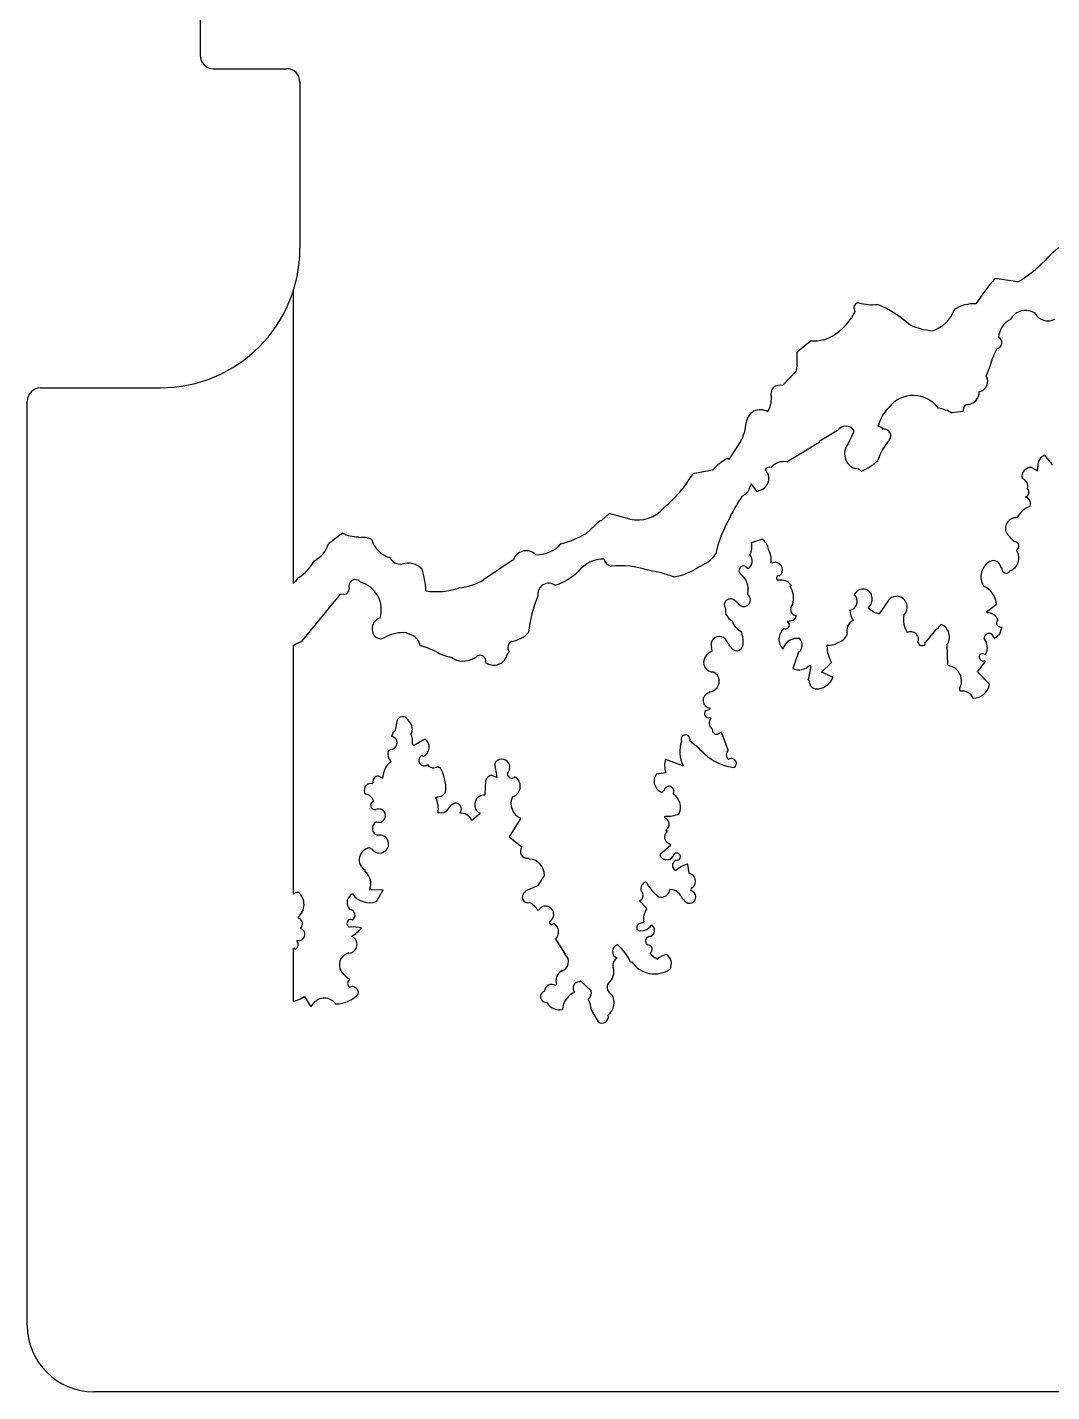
# Model space of a CAD drawing. Header units: millimetres. Extents: x -458 to 152, y -312 to 313.
# Drawn here: x -457.8 to -380.7, y -312.5 to -209.9 of the extents above; entities that cross this region are included whole.
import ezdxf

# ---------------------------------------------------------------- set-up
doc = ezdxf.new("R2010")
doc.units = ezdxf.units.MM

msp = doc.modelspace()

# ---------------------------------------------------------------- linework, layer by layer
at = {"color": 7, "linetype": 'Continuous', "lineweight": 25}
for p, q in [((-444.75, -191), (-444.75, -212)), ((-443.75, -213), (-438.25, -213)), ((-437.25, -214), (-437.25, -226.5)), ((-383.28, -229.03), (-384.99, -228.77)), ((-437.75, -229.7), (-437.75, -251.68)), ((-395.51, -231.23), (-395.77, -231.73)), ((-398.87, -233.5), (-399.86, -234.31)), ((-398.36, -233.5), (-398.87, -233.5)), ((-397.85, -233.39), (-398.36, -233.5)), ((-399.9, -235.71), (-400.96, -236.83)), ((-385.36, -235.31), (-385.65, -236.1)), ((-456.75, -237), (-447.75, -237)), ((-457.75, -307.5), (-457.75, -238)), ((-387.37, -238.79), (-388.22, -238.89)), ((-404.11, -241.04), (-405.01, -242.38)), ((-398.2, -241.11), (-400.65, -242.58)), ((-396.82, -240.22), (-398.2, -241.03)), ((-398.2, -241.03), (-398.2, -241.11)), ((-396.02, -241.21), (-395.58, -240.26)), ((-381.54, -242.27), (-381.29, -242.05)), ((-381.29, -242.05), (-380.72, -242.73)), ((-406.23, -243.2), (-407.71, -243.47)), ((-405.01, -242.38), (-405.09, -242.31)), ((-382.23, -243), (-381.8, -243.23)), ((-381.8, -243.23), (-381.72, -242.56)), ((-381.72, -242.56), (-381.54, -242.27)), ((-380.72, -242.73), (-380.72, -242.81)), ((-403.33, -244.21), (-403.58, -244.81)), ((-402.84, -244.82), (-403.33, -244.21)), ((-403.77, -245.01), (-404, -245.16)), ((-403.58, -244.81), (-403.77, -245.01)), ((-402.77, -244.74), (-402.84, -244.82)), ((-414.69, -247.01), (-415.75, -247.97)), ((-414.61, -247), (-414.69, -247.01)), ((-414, -246.44), (-414.61, -247)), ((-412.44, -246.87), (-414, -246.44)), ((-404.89, -246.66), (-404.89, -246.74)), ((-434.04, -247.92), (-435.11, -248.73)), ((-432.79, -248.28), (-432.87, -248.2)), ((-403.28, -248.64), (-402.51, -248.39)), ((-383.35, -249.26), (-383.35, -249.19)), ((-421.3, -249.99), (-423.44, -251.45)), ((-421.22, -249.99), (-421.3, -249.99)), ((-401.84, -250.16), (-401.52, -250.12)), ((-403.77, -250.41), (-403.54, -250.59)), ((-384.56, -250.47), (-384.48, -250.54)), ((-400.32, -251.83), (-400.39, -251.91)), ((-434.23, -252.52), (-437.16, -256.1)), ((-433.94, -252.54), (-434.23, -252.52)), ((-403.57, -252.54), (-403.57, -252.46)), ((-393.65, -253.98), (-392.9, -252.87)), ((-385.63, -253.84), (-384.87, -253.28)), ((-400, -254.36), (-400.15, -254.51)), ((-399.94, -254.15), (-400, -254.36)), ((-385.55, -253.92), (-385.63, -253.84)), ((-428.83, -255.59), (-429.25, -255.42)), ((-400.15, -254.51), (-400.61, -254.57)), ((-400.61, -254.57), (-400.46, -254.77)), ((-385.03, -255.85), (-384.61, -255.5)), ((-384.61, -255.5), (-384.44, -254.98)), ((-437.75, -256.41), (-437.75, -275.07)), ((-431.2, -255.89), (-431.49, -255.81)), ((-430.8, -255.74), (-431.2, -255.89)), ((-397.63, -256.42), (-397.55, -256.34)), ((-390.24, -256.3), (-390.24, -256.14)), ((-388.6, -256.33), (-388.56, -257.81)), ((-385.24, -255.52), (-385.03, -255.85)), ((-425.69, -257.38), (-425.85, -257.27)), ((-406.25, -256.81), (-406.3, -256.54)), ((-399.79, -256.95), (-400.19, -258.1)), ((-386.17, -257.21), (-386.08, -257.01)), ((-386.08, -257.01), (-385.92, -256.98)), ((-385.92, -256.98), (-385.7, -257.03)), ((-385.69, -257.58), (-385.77, -257.5)), ((-399.15, -258.06), (-398.91, -257.86)), ((-398.91, -257.86), (-398.83, -257.94)), ((-398.04, -258.38), (-397.28, -257.66)), ((-397.17, -258.75), (-398.04, -258.38)), ((-388.56, -257.81), (-388.48, -257.89)), ((-386.29, -258.37), (-385.69, -257.58)), ((-385.41, -259.28), (-386.29, -258.37)), ((-399.03, -258.95), (-398.95, -259.03)), ((-406.48, -259.93), (-406.4, -259.85)), ((-387.65, -259.65), (-387.65, -259.73)), ((-387.65, -259.73), (-387.57, -259.81)), ((-406.75, -261.27), (-406.44, -261.18)), ((-406.44, -261.18), (-406.37, -261.1)), ((-430.06, -262.75), (-429.92, -261.97)), ((-406.35, -261.88), (-406.43, -261.8)), ((-428.7, -263.89), (-427.86, -263.4)), ((-405.56, -262.9), (-405.82, -263.05)), ((-405.04, -264.25), (-405.56, -262.9)), ((-430.56, -264.25), (-430.48, -264.25)), ((-430.48, -264.25), (-430.41, -264.17)), ((-428.78, -263.81), (-428.7, -263.89)), ((-427.98, -264.72), (-428.06, -264.65)), ((-430.66, -265.35), (-430.38, -265.1)), ((-426.87, -265.47), (-426.79, -265.55)), ((-426.79, -265.55), (-426.71, -265.54)), ((-422.41, -266.28), (-422.6, -265.28)), ((-409.77, -264.93), (-408.43, -265.43)), ((-431.82, -266.77), (-431.74, -266.69)), ((-431.36, -266.19), (-431.05, -266.36)), ((-423.31, -267.63), (-423.26, -266.54)), ((-422.86, -266.14), (-422.41, -266.28)), ((-410.44, -266.03), (-409.74, -265.94)), ((-426.66, -267.73), (-427.04, -267.81)), ((-421.21, -267.73), (-421.28, -267.81)), ((-409.93, -267.34), (-410.01, -267.42)), ((-409.86, -267.26), (-409.93, -267.34)), ((-409.15, -267.55), (-409.15, -267.48)), ((-426.41, -268.94), (-426.22, -268.82)), ((-425.09, -268.66), (-425.22, -269)), ((-426.85, -268.97), (-426.41, -268.94)), ((-424.35, -269.53), (-423.7, -268.99)), ((-420.69, -269.43), (-421.51, -270.77)), ((-420.7, -269.35), (-420.69, -269.43)), ((-409.8, -269.28), (-409.81, -269.21)), ((-409.8, -269.36), (-409.8, -269.28)), ((-421.51, -270.77), (-420.56, -271.52)), ((-409.7, -270.29), (-409.7, -270.22)), ((-409.62, -270.37), (-409.7, -270.29)), ((-432, -271.6), (-431.92, -271.68)), ((-431.92, -271.68), (-431.84, -271.67)), ((-410.19, -272.1), (-409.36, -271.37)), ((-409.36, -271.37), (-409.65, -271.19)), ((-420.07, -272.37), (-419.99, -272.44)), ((-407.98, -273.51), (-408.07, -272.82)), ((-432.34, -273.4), (-432.34, -273.24)), ((-418.87, -273.66), (-419.39, -274.45)), ((-431.99, -274.79), (-431.99, -274.71)), ((-430.98, -274.76), (-431.99, -274.79)), ((-431.5, -275.63), (-430.98, -274.76)), ((-419.39, -274.45), (-420.31, -274.86)), ((-420.31, -274.86), (-420.31, -274.94)), ((-407.78, -274.83), (-407.86, -274.83)), ((-407.7, -274.91), (-407.78, -274.83)), ((-411.17, -276.17), (-411.73, -275.56)), ((-408.47, -275.47), (-408.39, -275.47)), ((-437.38, -276.81), (-437.38, -276.88)), ((-419.34, -276.31), (-419.05, -276.04)), ((-433.25, -277.54), (-433.47, -277.56)), ((-432.61, -277.61), (-433.25, -277.54)), ((-418.22, -277.3), (-418.14, -277.29)), ((-411.75, -277.29), (-411.38, -277.19)), ((-437.26, -278.57), (-437.49, -278.6)), ((-418.04, -278.46), (-417.3, -279.6)), ((-437.75, -279.21), (-437.7, -279.15)), ((-437.75, -279.21), (-437.75, -283.15)), ((-437.62, -279.22), (-437.7, -279.15)), ((-412.39, -280.17), (-412.31, -280.17)), ((-433.51, -281.53), (-433.52, -281.45)), ((-417.94, -281.88), (-418.02, -281.96)), ((-416.24, -281.68), (-416.16, -281.6)), ((-416.16, -281.6), (-415.36, -282.35)), ((-437.54, -283.09), (-437.21, -282.95)), ((-437.21, -282.95), (-436.9, -282.78)), ((-436.9, -282.78), (-436.42, -283.55)), ((-436.42, -283.55), (-436.11, -283.16)), ((-415.32, -283.83), (-414.83, -284.67)), ((-158.25, -312.5), (-452.75, -312.5))]:
    msp.add_line(p, q, dxfattribs=at)
for centre, radius, start, end in [((-443.75, -212), 1, 180, 270), ((-438.25, -214), 1, 0, 90), ((-447.75, -226.5), 10.5, 270, 360), ((-375.38, -232.54), 7.76, 125.5163, 138.748), ((-388.37, -220.42), 10.01, 300.5862, 315.5922), ((-367.13, -243.62), 23.23, 140.2555, 146.1303), ((-395.21, -230.99), 0.389, 91.5588, 218.4268), ((-394.25, -227.5), 3.25, 252.6914, 277.7468), ((-397.37, -239), 9.01, 48.1434, 66.7506), ((-386.51, -233.61), 2.94, 88.3506, 121.556), ((-399.35, -229.4), 4.27, 290.5328, 326.9269), ((-390.45, -230.27), 2.55, 286.8276, 340.8411), ((-383.1, -233.3), 1.62, 116.4138, 176.2718), ((-382.69, -232.47), 1.29, 55.5987, 151.061), ((-381, -230.84), 1.12, 210.4463, 297.6252), ((-389.15, -227.1), 5.63, 246.9419, 264.2896), ((-384.93, -233.6), 0.458, 279.6945, 62.8202), ((-406.47, -234.82), 6.62, 352.3033, 4.4559), ((-379.12, -237.11), 6.49, 151.9229, 163.9385), ((-456.75, -238), 1, 90, 180), ((-401.17, -237.46), 0.667, 71.497, 201.6218), ((-386.31, -236.52), 0.777, 280.6017, 32.4816), ((-403.97, -237.73), 2.18, 330.5457, 0.6884), ((-391.13, -239.9), 2.33, 35.9508, 142.3991), ((-387.13, -237.3), 0.966, 270.3199, 1.1148), ((-402.63, -239.71), 1.06, 58.5051, 175.545), ((-390.51, -240.84), 3.41, 136.225, 164.0374), ((-389.69, -241.44), 2.94, 59.9069, 81.1403), ((-386.96, -238.66), 0.428, 112.5172, 197.847), ((-407.39, -239.27), 3.72, 331.6954, 354.5556), ((-396.21, -240.61), 0.724, 28.4917, 147.4791), ((-393.82, -240.41), 0.507, 34.0197, 87.1583), ((-393.31, -240.61), 0.498, 322.2697, 100.8175), ((-389.62, -243.84), 4.4, 138.4007, 161.8703), ((-395.13, -241.96), 1.17, 139.6217, 251.1691), ((-403.47, -245.58), 3.65, 116.3719, 139.2564), ((-402.91, -243.82), 0.923, 279.0033, 45.5403), ((-401.95, -243.31), 0.348, 64.9964, 154.99), ((-400.89, -243.71), 1.16, 77.9901, 142.0014), ((-395.5, -243.7), 0.631, 41.5781, 90.4978), ((-396.55, -239.65), 3.93, 292.8158, 314.315), ((-382.3, -243.66), 0.663, 83.8589, 192.9199), ((-415.79, -238.75), 9.36, 309.0395, 329.7144), ((-383.13, -244.4), 0.615, 343.121, 73.1281), ((-388.67, -255.28), 18.37, 146.5575, 152.0108), ((-382.82, -244.84), 0.386, 291.227, 43.8284), ((-382.86, -245.71), 0.542, 340.5236, 70.5212), ((-411.84, -244.41), 2.53, 256.4112, 320.4285), ((-381.5, -247.84), 2.12, 113.6102, 149.9836), ((-397.18, -251.39), 9.01, 148.901, 167.8247), ((-383.42, -247.56), 0.787, 83.8812, 204.1139), ((-432.82, -245.4), 2.81, 244.2017, 269.057), ((-432.51, -249.75), 1.5, 63.6556, 100.5413), ((-419.58, -241.2), 7.78, 284.7531, 299.48), ((-380.69, -245.43), 4.23, 215.4589, 228.0459), ((-437.13, -248.13), 2.11, 297.306, 343.4427), ((-429.94, -247.86), 1.99, 196.0047, 253.844), ((-420.24, -250.27), 1.02, 45.0949, 163.6341), ((-419.45, -247.07), 2.48, 268.4208, 318.3036), ((-404.76, -248.91), 1.5, 333.6643, 10.5357), ((-403.03, -249.26), 1.01, 5.9523, 59.0989), ((-403.44, -249.93), 1.62, 351.8757, 28.7375), ((-384.22, -249.8), 1.03, 291.1402, 31.5326), ((-383.52, -248.9), 0.332, 300.656, 90.5358), ((-439.29, -248.26), 3.58, 302.3149, 330.8089), ((-429.65, -249.3), 0.965, 209.1535, 274.1233), ((-429.1, -251.63), 1.44, 43.2157, 109.1396), ((-414.38, -252.37), 2.49, 90.0775, 140.5448), ((-413.74, -249.77), 0.651, 189.7241, 259.9972), ((-413.23, -257.28), 6.9, 71.9066, 95.1614), ((-408.09, -248.03), 2.56, 288.3426, 325.2144), ((-403.91, -250.03), 0.671, 303.1732, 42.4515), ((-401.53, -250.69), 0.572, 306.5054, 88.2308), ((-384.72, -251.21), 1.32, 118.0526, 211.4619), ((-385.09, -250.53), 0.538, 6.9769, 117.2296), ((-438.36, -250.73), 1.13, 302.6348, 330.595), ((-438.04, -253.18), 10.31, 5.0993, 14.2817), ((-419.4, -247.62), 4.43, 287.631, 314.4402), ((-412.69, -261.25), 10.65, 70.4777, 81.3581), ((-409.89, -246.68), 4.6, 279.5892, 304.6439), ((-403.89, -250.74), 0.348, 70.3427, 221.7051), ((-405, -252.16), 1.46, 348.1315, 54.3822), ((-401.26, -251.3), 0.164, 66.2256, 268.8377), ((-384.15, -250.6), 0.337, 170.1627, 331.8482), ((-433.99, -252.09), 0.454, 276.5822, 357.5276), ((-433.09, -251.91), 0.49, 36.6887, 203.659), ((-433.27, -253.68), 2.14, 343.063, 74.4915), ((-426.97, -247.24), 5.09, 260.9416, 289.3322), ((-425.64, -247.78), 4.27, 274.6674, 300.9766), ((-418.53, -252.53), 0.836, 55.4443, 188.6108), ((-401.1, -252.45), 0.996, 38.413, 99.4619), ((-401.81, -252.82), 1.68, 343.1277, 32.6764), ((-394.91, -252.82), 0.69, 2.8, 157.5056), ((-386.47, -253.38), 1.6, 3.5814, 66.9196), ((-408.4, -256.93), 11.77, 158.7038, 172.5255), ((-404.89, -253.32), 0.456, 54.3828, 217.9257), ((-405.5, -254.36), 1.66, 37.4928, 58.284), ((-403.88, -252.94), 0.508, 234.2353, 51.531), ((-399.86, -253.66), 0.496, 133.3719, 260.2616), ((-396.04, -253.05), 0.697, 281.1937, 45.0587), ((-395.07, -252.89), 0.85, 310.8145, 7.4224), ((-392.38, -253.48), 0.802, 310.9285, 130.3801), ((-430.96, -255.13), 0.864, 107.7046, 232.1808), ((-404.39, -253.73), 0.87, 171.2599, 244.9936), ((-393.7, -253.43), 2.23, 187.7746, 208.7484), ((-393.48, -252.58), 1.41, 222.7293, 263.1739), ((-389.96, -254.39), 1.91, 171.0102, 212.1293), ((-385.56, -254.79), 0.874, 23.6725, 89.4698), ((-384.55, -254.68), 0.319, 131.7886, 290.8135), ((-429.44, -258.42), 3.01, 86.2518, 116.8216), ((-421.74, -253.74), 2.37, 281.0178, 315.2325), ((-403.34, -254.02), 1.5, 199.2567, 242.4451), ((-407.51, -256.23), 3.59, 1.8978, 14.0888), ((-400.18, -255.91), 1.05, 129.9543, 224.9136), ((-400.73, -254.85), 0.283, 245.6309, 17.2087), ((-395.28, -255.27), 0.856, 116.1877, 197.3792), ((-391.32, -255.92), 0.584, 336.2115, 116.9053), ((-378.1, -265.74), 15.47, 134.933, 141.661), ((-389.45, -255.74), 1.04, 324.9459, 66.2472), ((-385.42, -255.86), 0.389, 61.5605, 181.5641), ((-436.68, -257.72), 1.69, 106.5507, 129.1696), ((-429.29, -256.59), 1.1, 9.6966, 64.9931), ((-430.59, -264.67), 8.61, 65.572, 73.9456), ((-421.12, -256.53), 0.499, 110.4085, 219.3114), ((-405.71, -256.33), 0.63, 15.301, 200.0228), ((-405.51, -256.67), 0.65, 14.4419, 51.385), ((-404.43, -256.25), 0.519, 210.0938, 15.4653), ((-399.87, -256.93), 1.09, 79.2161, 165.3841), ((-400.26, -256.34), 0.769, 307.736, 39.1271), ((-394.87, -256.32), 2.76, 182.1619, 209.0306), ((-397.42, -255.39), 0.966, 262.2915, 305.8894), ((-397.07, -255.14), 1.05, 281.8337, 338.6122), ((-390.46, -256.04), 0.344, 200.3121, 310.9175), ((-386.54, -256.52), 0.983, 328.8765, 41.8752), ((-425.28, -253.91), 3.41, 239.1405, 260.3776), ((-424.97, -255.88), 1.67, 244.5316, 306.3427), ((-423.7, -257.56), 0.443, 346.3082, 129.4384), ((-422.68, -256.82), 1.04, 234.9388, 333.4685), ((-420.96, -257.43), 0.799, 132.6232, 169.3862), ((-406.18, -257.65), 0.718, 145.2727, 273.8462), ((-405.96, -257.7), 0.935, 108.4886, 150.5965), ((-385.89, -257.25), 0.282, 172.0973, 294.9945), ((-406.52, -259.07), 0.796, 278.1087, 61.235), ((-399.72, -256.97), 1.23, 247.4282, 297.5643), ((-403.41, -257.54), 4.6, 342.0871, 355.046), ((-388.69, -259.06), 1.19, 330.2615, 79.8576), ((-398.39, -259.08), 0.567, 174.3042, 285.5444), ((-398.4, -258.35), 1.29, 277.1448, 342.2903), ((-386.59, -259.14), 1.19, 268.3223, 352.9899), ((-406.35, -260.51), 0.589, 102.2864, 268.4627), ((-387.46, -260.74), 0.935, 26.008, 96.6), ((-406.51, -261.49), 0.321, 136.9768, 285.5972), ((-429.52, -262.19), 0.461, 10.489, 152.0251), ((-429.54, -262.68), 0.75, 331.9366, 50.1122), ((-406, -262.23), 0.491, 134.5075, 240.0378), ((-405.88, -262.68), 0.373, 174.9159, 278.7129), ((-430.4, -263.7), 0.469, 268.5028, 85.0894), ((-429.73, -263.29), 0.627, 121.2988, 174.4501), ((-430.77, -263.67), 1.99, 355.9652, 18.5735), ((-428.29, -264.03), 0.762, 294.0228, 55.6823), ((-406.35, -264.35), 2.34, 160.4484, 207.4462), ((-408.25, -263.43), 0.34, 337.9335, 205.1885), ((-416.34, -274.35), 13.68, 44.491, 52.1037), ((-429.97, -264.57), 0.671, 151.436, 232.2928), ((-427.91, -265.02), 0.406, 111.4531, 309.7771), ((-404.72, -264.59), 0.468, 133.2016, 229.9202), ((-428.92, -266.6), 2.14, 144.2846, 173.6937), ((-427.2, -265.03), 0.548, 213.9235, 306.5809), ((-429.76, -267.24), 3.49, 358.6063, 29.043), ((-422.06, -265.53), 0.596, 325.0009, 154.9055), ((-408.16, -265.39), 1.67, 163.972, 199.1481), ((-403.88, -260.95), 4.67, 234.6545, 260.9679), ((-404.8, -265.25), 0.367, 301.0804, 126.0583), ((-431.91, -267.28), 0.517, 79.7699, 213.3692), ((-431.37, -266.58), 0.387, 88.2351, 197.3958), ((-422.79, -266.61), 0.475, 97.7064, 170.8358), ((-421.33, -266.06), 0.304, 141.4979, 322.0165), ((-421.51, -266.96), 0.829, 291.82, 59.2803), ((-409.74, -266.58), 0.884, 141.7775, 252.3926), ((-432.37, -268.25), 0.683, 13.148, 87.6041), ((-428.98, -268.72), 2.14, 353.2087, 25.1068), ((-426.84, -267.18), 0.576, 288.0897, 346.3279), ((-423.39, -268.35), 0.721, 83.6909, 244.0791), ((-420.2, -268.28), 1.18, 156.4772, 245.2239), ((-409.5, -267.34), 0.37, 338.371, 167.886), ((-409.83, -268.55), 1.2, 336.9097, 55.7001), ((-431.62, -268.4), 0.321, 105.6004, 285.5933), ((-431.32, -269.17), 0.506, 248.9391, 114.1804), ((-419.87, -273.84), 8.1, 137.152, 141.6379), ((-425.54, -268.69), 0.447, 4.8375, 126.9639), ((-431.26, -270.13), 0.541, 116.414, 255.5088), ((-425.09, -269.77), 0.777, 18.3588, 99.8214), ((-409.59, -267.22), 2, 263.7458, 295.6347), ((-409.95, -269.81), 0.475, 302.109, 71.4054), ((-431.26, -271.31), 0.677, 212.0907, 101.4795), ((-409.32, -270.79), 0.516, 124.6525, 230.845), ((-431.91, -272.48), 0.881, 95.7885, 240.5487), ((-420.15, -271.85), 0.524, 141.7839, 278.5625), ((-420.07, -273.64), 1.2, 359.296, 86.1991), ((-409.66, -271.93), 0.562, 197.2584, 328.3713), ((-408.83, -272.93), 0.408, 93.5709, 246.9311), ((-408.91, -272.26), 0.275, 279.6927, 173.4271), ((-407.63, -274.75), 1.98, 102.8712, 133.3803), ((-433.06, -274.29), 1.15, 338.6196, 50.9819), ((-408.11, -274.11), 0.613, 313.6563, 77.7813), ((-437.25, -275.94), 1, 95.8239, 119.8589), ((-438.17, -275.86), 1.23, 309.9558, 48.394), ((-420.11, -275.31), 0.42, 118.1961, 288.5301), ((-411.82, -275.18), 0.39, 282.2353, 55.8345), ((-411.04, -274.7), 0.58, 108.8437, 196.1708), ((-408.27, -272.63), 3.32, 207.2265, 233.2177), ((-410.1, -274.63), 0.68, 255.8508, 352.2113), ((-409.49, -275.79), 1.07, 17.0562, 86.4549), ((-407.95, -275.3), 0.467, 200.9953, 57.8752), ((-407.63, -274.79), 0.237, 102.9238, 190.9927), ((-432.95, -275.72), 0.752, 117.9177, 222.5892), ((-432.01, -274.11), 1.61, 216.3534, 288.4111), ((-420.83, -277.25), 1.76, 32.0901, 61.0311), ((-418.79, -276.6), 0.622, 301.127, 114.831), ((-437.51, -277.32), 0.456, 312.4021, 73.338), ((-433.43, -277.27), 0.285, 69.71, 261.5228), ((-433.51, -276.64), 0.409, 296.9038, 88.8417), ((-410.09, -276.92), 1.32, 145.3695, 191.7607), ((-437.34, -278.11), 0.468, 278.9558, 73.192), ((-434.6, -276.03), 2.54, 298.919, 321.5268), ((-418.34, -277.21), 0.148, 150.2023, 323.6678), ((-418.54, -277.92), 0.741, 313.2539, 57.4978), ((-411.53, -277.62), 0.398, 124.1363, 198.2052), ((-411.55, -277.01), 0.82, 243.8387, 331.1728), ((-411.06, -277.82), 0.475, 291.708, 61.0205), ((-437.76, -278.87), 0.386, 291.2188, 43.8325), ((-433.6, -278.86), 0.648, 273.0711, 68.8113), ((-413.21, -279.39), 0.535, 105.5951, 248.7327), ((-415.89, -281.78), 3.85, 24.6494, 48.9096), ((-410.92, -278.6), 0.34, 83.0913, 238.9138), ((-411.09, -279.22), 0.332, 300.6705, 90.5277), ((-433.35, -280.41), 0.933, 103.8071, 197.39), ((-417.78, -280.16), 0.728, 285.7861, 49.2673), ((-413.11, -280.42), 0.613, 118.9374, 196.2538), ((-409.07, -277.79), 2.54, 222.8277, 239.0874), ((-409.48, -280.93), 1.32, 98.6093, 132.4445), ((-410.17, -280.32), 0.852, 332.8137, 54.4961), ((-432.69, -279.94), 1.73, 205.8914, 241.202), ((-417.16, -281.58), 0.84, 120.3722, 200.6728), ((-414.7, -280.93), 1.06, 307.5887, 18.6643), ((-410.59, -279.02), 2.06, 213.7866, 304.9356), ((-433.35, -281.79), 0.314, 121.3048, 241.8163), ((-433.32, -282.5), 0.468, 348.2741, 112.4715), ((-418.32, -282.41), 0.545, 56.3479, 175.662), ((-416.24, -282.15), 0.477, 89.2323, 220.7601), ((-413.55, -282.08), 0.596, 148.6884, 244.9479), ((-435.68, -290.88), 8, 103.3892, 104.9615), ((-435.41, -283.94), 1.04, 34.7387, 131.7652), ((-434.62, -280.89), 2.45, 271.6438, 315.9777), ((-418.73, -282.79), 0.438, 108.2054, 275.5265), ((-415.99, -283.86), 1.53, 113.6814, 175.9278), ((-415.89, -282.52), 0.554, 304.1401, 17.8707), ((-417.39, -283.99), 2.07, 4.4693, 29.16), ((-414.85, -283.25), 1.22, 309.7624, 30.7385), ((-417.74, -282.71), 1.07, 208.5541, 282.4464), ((-414.54, -284.29), 0.484, 232.815, 12.2344), ((-452.75, -307.5), 5, 180, 270)]:
    msp.add_arc(centre, radius, start, end, dxfattribs=at)

doc.saveas('drawing.dxf')
